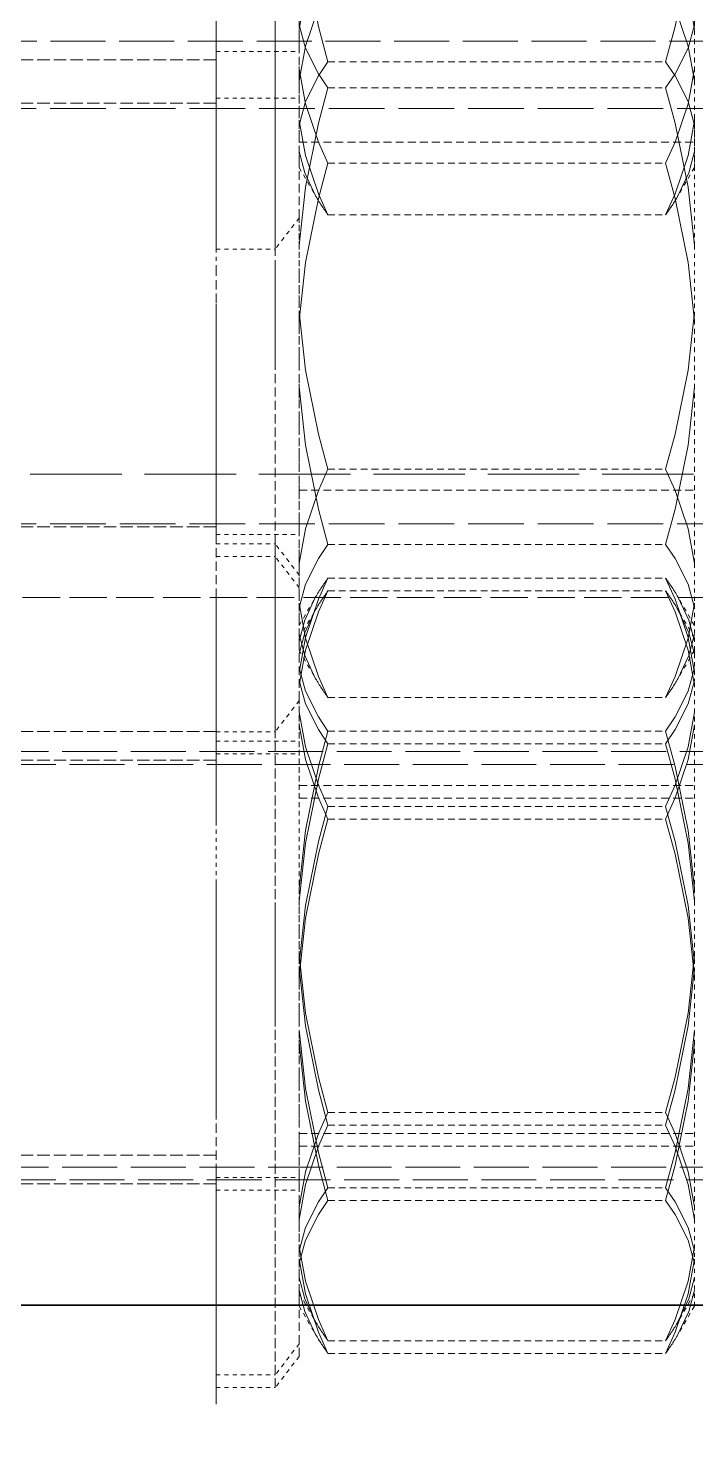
# Model space of a CAD drawing. Header units: millimetres. Extents: x 2913 to 35025, y 2470 to 25178.
# Drawn here: x 14608.45 to 14624.48, y 12056.4 to 12090.61 of the extents above; entities that cross this region are included whole.
import ezdxf

# ---------------------------------------------------------------- set-up
doc = ezdxf.new("R2010")
doc.units = ezdxf.units.MM
doc.linetypes.add('DASHED', pattern=[15, 12, -3])

# ---------------------------------------------------------------- blocks, each defined once
blk = doc.blocks.new('A$C637D7238')
at = {"color": 7, "linetype": 'DASHED', "lineweight": 13, "ltscale": 0.4647205352783203}
blk.add_line((213.3007365707745, 1132.197410205263), (213.3007365707745, 1411.029731372255), dxfattribs=at)
at = {"color": 7, "linetype": 'DASHED', "lineweight": 13, "ltscale": 0.01855201721191406}
for p, q in [((213.3007365707745, 1299.4184795412), (213.3007365707745, 1310.549689868349)), ((214.7251826767315, 1299.4184795412), (214.7251826767315, 1310.549689868349)), ((214.7251826767315, 1296.669379809755), (214.7251826767315, 1307.800590136903)), ((213.3007365707745, 1287.800666430849), (213.3007365707745, 1298.931876757997)), ((214.7251826767315, 1287.800666430849), (214.7251826767315, 1298.931876757997)), ((214.7251826767315, 1281.188727954286), (214.7251826767315, 1292.319938281435)), ((214.7251826767315, 1280.883628466981), (214.7251826767315, 1292.01483879413)), ((214.7251826767315, 1272.32001457538), (214.7251826767315, 1283.451224902528)), ((213.3007365707745, 1272.014915088075), (213.3007365707745, 1283.146125415224)), ((214.7251826767315, 1272.014915088075), (214.7251826767315, 1283.146125415224))]:
    blk.add_line(p, q, dxfattribs=at)
at = {"color": 7, "linetype": 'DASHED', "lineweight": 13, "ltscale": 0.01716079711914063}
for p, q in [((215.3008204941143, 1300.168525317567), (215.3008204941143, 1310.465003589052)), ((215.3008204941143, 1272.764960864442), (215.3008204941143, 1283.061439135927))]:
    blk.add_line(p, q, dxfattribs=at)
at = {"color": 7, "linetype": 'DASHED', "lineweight": 13, "ltscale": 0.010101318359375}
for p, q in [((215.3008204941143, 1303.464881518739), (215.3008204941143, 1309.525672534364)), ((224.8007899765362, 1303.464881518739), (224.8007899765362, 1309.525672534364)), ((215.3008204941143, 1291.847068408388), (215.3008204941143, 1297.907859424013)), ((224.8007899765362, 1291.847068408388), (224.8007899765362, 1297.907859424013)), ((215.3008204941143, 1276.061317065614), (215.3008204941143, 1282.122108081239)), ((224.8007899765362, 1276.061317065614), (224.8007899765362, 1282.122108081239))]:
    blk.add_line(p, q, dxfattribs=at)
at = {"color": 7, "linetype": 'DASHED', "lineweight": 13, "ltscale": 0.1101699829101563}
blk.add_line((177.9225856308331, 1304.418403247255), (244.0245753769268, 1304.418403247255), dxfattribs=at)
at = {"color": 7, "linetype": 'DASHED', "lineweight": 13, "ltscale": 0.025}
for p, q in [((213.3007365707745, 1303.971854785341), (198.3007365707745, 1303.971854785341)), ((213.3007365707745, 1302.932731250185), (198.3007365707745, 1302.932731250185)), ((213.3007365707745, 1292.73261223163), (198.3007365707745, 1292.73261223163)), ((213.3007365707745, 1287.808906176942), (198.3007365707745, 1287.808906176942)), ((213.3007365707745, 1287.11493645038), (198.3007365707745, 1287.11493645038)), ((213.3007365707745, 1277.608787158388), (198.3007365707745, 1277.608787158388)), ((213.3007365707745, 1276.914817431825), (198.3007365707745, 1276.914817431825))]:
    blk.add_line(p, q, dxfattribs=at)
at = {"color": 7, "linetype": 'DASHED', "lineweight": 13, "ltscale": 0.003333473205566406}
for p, q in [((213.3007365707745, 1304.168464282411), (215.3008204941143, 1304.168464282411)), ((213.3007365707745, 1303.050605395692), (215.3008204941143, 1303.050605395692)), ((213.3007365707745, 1292.55065117206), (215.3008204941143, 1292.55065117206)), ((213.3007365707745, 1287.569953540224), (215.3008204941143, 1287.569953540224)), ((213.3007365707745, 1287.264854052919), (215.3008204941143, 1287.264854052919)), ((213.3007365707745, 1277.069999316591), (215.3008204941143, 1277.069999316591)), ((213.3007365707745, 1276.764899829286), (215.3008204941143, 1276.764899829286))]:
    blk.add_line(p, q, dxfattribs=at)
at = {"color": 7, "linetype": 'DASHED', "lineweight": 13, "ltscale": 0.01352901458740234}
for p, q in [((215.9920436386456, 1303.924247363466), (224.109452391087, 1303.924247363466)), ((215.9920436386456, 1303.294822314638), (224.109452391087, 1303.294822314638)), ((215.9920436386456, 1301.484824756044), (224.109452391087, 1301.484824756044)), ((215.9920436386456, 1300.240165332216), (224.109452391087, 1300.240165332216)), ((215.9920436386456, 1294.116431811708), (224.109452391087, 1294.116431811708)), ((215.9920436386456, 1292.306434253114), (224.109452391087, 1292.306434253114)), ((215.9920436386456, 1291.498252490419), (224.109452391087, 1291.498252490419)), ((215.9920436386456, 1291.193153003114), (224.109452391087, 1291.193153003114)), ((215.9920436386456, 1288.622352221864), (224.109452391087, 1288.622352221864)), ((215.9920436386456, 1287.814170459169), (224.109452391087, 1287.814170459169)), ((215.9920436386456, 1287.509070971864), (224.109452391087, 1287.509070971864)), ((215.9920436386456, 1286.004172900575), (224.109452391087, 1286.004172900575)), ((215.9920436386456, 1285.699073413271), (224.109452391087, 1285.699073413271)), ((215.9920436386456, 1278.635779956239), (224.109452391087, 1278.635779956239)), ((215.9920436386456, 1278.330680468935), (224.109452391087, 1278.330680468935)), ((215.9920436386456, 1276.825782397646), (224.109452391087, 1276.825782397646)), ((215.9920436386456, 1276.520682910341), (224.109452391087, 1276.520682910341)), ((215.9920436386456, 1273.141700366396), (224.109452391087, 1273.141700366396)), ((215.9920436386456, 1272.836600879091), (224.109452391087, 1272.836600879091))]:
    blk.add_line(p, q, dxfattribs=at)
at = {"color": 7, "linetype": 'DASHED', "lineweight": 13, "ltscale": 0.001591873168945313}
for p, q in [((215.3008204941143, 1303.464881518739), (215.3008204941143, 1302.509757617372)), ((224.8007899765362, 1303.464881518739), (224.8007899765362, 1302.509757617372)), ((215.3008204941143, 1276.061317065614), (215.3008204941143, 1275.106193164247)), ((224.8007899765362, 1276.061317065614), (224.8007899765362, 1275.106193164247))]:
    blk.add_line(p, q, dxfattribs=at)
at = {"color": 7, "linetype": 'DASHED', "lineweight": 13, "ltscale": 0.1116666793823242}
for p, q in [((240.8007747177471, 1302.800666430849), (173.8007670883526, 1302.800666430849)), ((240.8007747177471, 1292.800590136903), (173.8007670883526, 1292.800590136903))]:
    blk.add_line(p, q, dxfattribs=at)
at = {"color": 7, "linetype": 'DASHED', "lineweight": 13, "ltscale": 0.005131912231445312}
blk.add_line((224.8007899765362, 1299.503394702333), (224.8007899765362, 1302.5825420412), dxfattribs=at)
at = {"color": 7, "linetype": 'DASHED', "lineweight": 13, "ltscale": 0.001885604858398438}
for p, q in [((215.3008204941143, 1301.378394702333), (215.3008204941143, 1302.509757617372)), ((224.8007899765362, 1301.378394702333), (224.8007899765362, 1302.509757617372)), ((215.3008204941143, 1289.760352710146), (215.3008204941143, 1290.891715625185)), ((224.8007899765362, 1289.760352710146), (224.8007899765362, 1290.891715625185))]:
    blk.add_line(p, q, dxfattribs=at)
at = {"color": 7, "linetype": 'DASHED', "lineweight": 13, "ltscale": 0.01583328247070313}
for p, q in [((215.3008204941143, 1301.988593676942), (224.8007899765362, 1301.988593676942)), ((215.3008204941143, 1293.61266289081), (224.8007899765362, 1293.61266289081)), ((215.3008204941143, 1286.507941821474), (224.8007899765362, 1286.507941821474)), ((215.3008204941143, 1286.202842334169), (224.8007899765362, 1286.202842334169)), ((215.3008204941143, 1278.132011035341), (224.8007899765362, 1278.132011035341)), ((215.3008204941143, 1277.826911548036), (224.8007899765362, 1277.826911548036))]:
    blk.add_line(p, q, dxfattribs=at)
at = {"color": 7, "linetype": 'DASHED', "lineweight": 13, "ltscale": 0.001316140712029155}
for p, q in [((215.3008204941143, 1301.378394702333), (215.6956416611065, 1300.694495776552)), ((224.8007899765362, 1301.378394702333), (224.405968809544, 1300.694495776552)), ((215.3008204941143, 1290.360252002138), (215.6956416611065, 1291.044150927919)), ((224.8007899765362, 1290.360252002138), (224.405968809544, 1291.044150927919)), ((215.3008204941143, 1290.055152514833), (215.6956416611065, 1290.739051440614)), ((224.8007899765362, 1290.055152514833), (224.405968809544, 1290.739051440614)), ((215.3008204941143, 1289.760352710146), (215.6956416611065, 1289.076453784364)), ((224.8007899765362, 1289.760352710146), (224.405968809544, 1289.076453784364)), ((215.3008204941143, 1274.279700854677), (215.6956416611065, 1273.595801928896)), ((224.8007899765362, 1274.279700854677), (224.405968809544, 1273.595801928896)), ((215.3008204941143, 1273.974601367372), (215.6956416611065, 1273.290702441591)), ((224.8007899765362, 1273.974601367372), (224.405968809544, 1273.290702441591))]:
    blk.add_line(p, q, dxfattribs=at)
at = {"color": 7, "linetype": 'DASHED', "lineweight": 13, "ltscale": 0.001575795710327806}
for p, q in [((215.3008204941143, 1300.168525317567), (214.7251826767315, 1299.4184795412)), ((215.3008204941143, 1291.569892505067), (214.7251826767315, 1292.319938281435)), ((215.3008204941143, 1288.550712207216), (214.7251826767315, 1287.800666430849)), ((215.3008204941143, 1273.070060351747), (214.7251826767315, 1272.32001457538)), ((215.3008204941143, 1272.764960864442), (214.7251826767315, 1272.014915088075))]:
    blk.add_line(p, q, dxfattribs=at)
at = {"color": 7, "linetype": 'DASHED', "lineweight": 13, "ltscale": 0.002202606201171875}
blk.add_line((215.3008204941143, 1298.846961596864), (215.3008204941143, 1300.168525317567), dxfattribs=at)
at = {"color": 7, "linetype": 'DASHED', "lineweight": 13, "ltscale": 0.001108551025390625}
blk.add_line((215.3008204941143, 1299.503394702333), (215.3008204941143, 1300.168525317567), dxfattribs=at)
at = {"color": 7, "linetype": 'DASHED', "lineweight": 13, "ltscale": 0.002659225463867188}
for p, q in [((215.3008204941143, 1299.503394702333), (215.3008204941143, 1297.907859424013)), ((224.8007899765362, 1299.503394702333), (224.8007899765362, 1297.907859424013))]:
    blk.add_line(p, q, dxfattribs=at)
at = {"color": 7, "linetype": 'DASHED', "lineweight": 13, "ltscale": 0.000811004638671875}
blk.add_line((213.3007365707745, 1298.931876757997), (213.3007365707745, 1299.4184795412), dxfattribs=at)
at = {"color": 7, "linetype": 'DASHED', "lineweight": 13, "ltscale": 0.002374076843261719}
for p, q in [((213.3007365707745, 1299.4184795412), (214.7251826767315, 1299.4184795412)), ((213.3007365707745, 1292.319938281435), (214.7251826767315, 1292.319938281435)), ((213.3007365707745, 1292.01483879413), (214.7251826767315, 1292.01483879413)), ((213.3007365707745, 1287.800666430849), (214.7251826767315, 1287.800666430849)), ((213.3007365707745, 1272.32001457538), (214.7251826767315, 1272.32001457538)), ((213.3007365707745, 1272.014915088075), (214.7251826767315, 1272.014915088075))]:
    blk.add_line(p, q, dxfattribs=at)
at = {"color": 7, "linetype": 'DASHED', "lineweight": 13, "ltscale": 0.01716041564941406}
blk.add_line((215.3008204941143, 1288.550712207216), (215.3008204941143, 1298.846961596864), dxfattribs=at)
at = {"color": 7, "linetype": 'DASHED', "lineweight": 13, "ltscale": 0.1833333969116211}
blk.add_line((178.5830241684307, 1293.999930957216), (288.5830623154034, 1293.999930957216), dxfattribs=at)
at = {"color": 7, "linetype": 'DASHED', "lineweight": 13, "ltscale": 0.001575493108103809}
blk.add_line((215.3008204941143, 1291.265021899599), (214.7251826767315, 1292.01483879413), dxfattribs=at)
at = {"color": 7, "linetype": 'DASHED', "lineweight": 13, "ltscale": 0.001592254638671875}
for p, q in [((215.3008204941143, 1291.847068408388), (215.3008204941143, 1290.891715625185)), ((224.8007899765362, 1291.847068408388), (224.8007899765362, 1290.891715625185))]:
    blk.add_line(p, q, dxfattribs=at)
at = {"color": 7, "linetype": 'DASHED', "lineweight": 13, "ltscale": 0.075}
blk.add_line((243.3007365707745, 1291.029731372255), (198.3007365707745, 1291.029731372255), dxfattribs=at)
at = {"color": 7, "linetype": 'DASHED', "lineweight": 13, "ltscale": 0.0001483917236328125}
blk.add_line((224.8007899765362, 1289.671317675966), (224.8007899765362, 1289.760352710146), dxfattribs=at)
at = {"color": 7, "linetype": 'DASHED', "lineweight": 13, "ltscale": 0.001067352294921875}
blk.add_line((224.8007899765362, 1289.671317675966), (224.8007899765362, 1289.030906299013), dxfattribs=at)
at = {"color": 7, "linetype": 'DASHED', "lineweight": 13, "ltscale": 0.008855056762695313}
for p, q in [((215.3008204941143, 1283.717872241396), (215.3008204941143, 1289.030906299013)), ((224.8007899765362, 1283.717872241396), (224.8007899765362, 1289.030906299013))]:
    blk.add_line(p, q, dxfattribs=at)
at = {"color": 7, "linetype": 'DASHED', "lineweight": 13, "ltscale": 0.009148406982421874}
blk.add_line((215.3008204941143, 1283.061439135927), (215.3008204941143, 1288.55048332538), dxfattribs=at)
at = {"color": 7, "linetype": 'DASHED', "lineweight": 13, "ltscale": 0.00775909423828125}
blk.add_line((213.3007365707745, 1283.146125415224), (213.3007365707745, 1287.801581958192), dxfattribs=at)
at = {"color": 7, "linetype": 'DASHED', "lineweight": 13, "ltscale": 0.1099998474121094}
for p, q in [((243.9224940780987, 1287.32001457538), (177.9225856308331, 1287.32001457538)), ((243.9224940780987, 1277.319938281435), (177.9225856308331, 1277.319938281435))]:
    blk.add_line(p, q, dxfattribs=at)
at = {"color": 7, "linetype": 'DASHED', "lineweight": 13, "ltscale": 0.1100000381469727}
for p, q in [((240.8007747177471, 1287.014915088075), (174.8007518295635, 1287.014915088075)), ((240.8007747177471, 1277.01483879413), (174.8007518295635, 1277.01483879413))]:
    blk.add_line(p, q, dxfattribs=at)
at = {"color": 7, "linetype": 'DASHED', "lineweight": 13, "ltscale": 0.00265960693359375}
for p, q in [((215.3008204941143, 1283.717872241396), (215.3008204941143, 1282.122108081239)), ((224.8007899765362, 1283.717872241396), (224.8007899765362, 1282.122108081239))]:
    blk.add_line(p, q, dxfattribs=at)
at = {"color": 7, "linetype": 'DASHED', "lineweight": 13, "ltscale": 0.001885986328125}
for p, q in [((215.3008204941143, 1273.974601367372), (215.3008204941143, 1275.106193164247)), ((224.8007899765362, 1273.974601367372), (224.8007899765362, 1275.106193164247))]:
    blk.add_line(p, q, dxfattribs=at)
at = {"color": 7, "lineweight": 35}
blk.add_line((52.99910845798149, 1273.999778369325), (836.9991618637432, 1273.999778369325), dxfattribs=at)
at = {"color": 7, "linetype": 'DASHED', "lineweight": 13}
for points in [[(215.3008204941143, 1307.715674975771), (215.4511958603252, 1306.313087085146), (215.763390684544, 1304.772941211122), (215.9920436386456, 1303.924247363466)], [(224.8007899765362, 1307.715674975771), (224.6503001694073, 1306.313087085146), (224.3381053451885, 1304.772941211122), (224.109452391087, 1303.924247363466)], [(215.3008204941143, 1304.709540942567), (215.4511958603252, 1305.54885063495), (215.763390684544, 1306.470786670106), (215.9920436386456, 1306.978904345888)], [(224.8007899765362, 1304.709540942567), (224.6503001694073, 1305.54885063495), (224.3381053451885, 1306.470786670106), (224.109452391087, 1306.978904345888)], [(215.3008204941143, 1303.464881518739), (215.4511958603252, 1304.304420092958), (215.763390684544, 1305.226356128114), (215.9920436386456, 1305.73424492206)], [(224.8007899765362, 1303.464881518739), (224.6503001694073, 1304.304420092958), (224.3381053451885, 1305.226356128114), (224.109452391087, 1305.73424492206)], [(215.3008204941143, 1304.816657641786), (215.4511958603252, 1304.25360832538), (215.763390684544, 1303.635398486513), (215.9920436386456, 1303.294822314638)], [(224.8007899765362, 1304.816657641786), (224.6503001694073, 1304.25360832538), (224.3381053451885, 1303.635398486513), (224.109452391087, 1303.294822314638)], [(215.3008204941143, 1302.402412036317), (215.4511958603252, 1302.965461352724), (215.763390684544, 1303.583671191591), (215.9920436386456, 1303.924247363466)], [(224.8007899765362, 1302.402412036317), (224.6503001694073, 1302.965461352724), (224.3381053451885, 1303.583671191591), (224.109452391087, 1303.924247363466)], [(215.3008204941143, 1303.754188159364), (215.4511958603252, 1302.914649585146), (215.763390684544, 1301.992713549989), (215.9920436386456, 1301.484824756044)], [(224.8007899765362, 1303.754188159364), (224.6503001694073, 1302.914649585146), (224.3381053451885, 1301.992713549989), (224.109452391087, 1301.484824756044)], [(215.3008204941143, 1299.503394702333), (215.4511958603252, 1300.905982592958), (215.763390684544, 1302.446128466981), (215.9920436386456, 1303.294822314638)], [(224.8007899765362, 1299.503394702333), (224.6503001694073, 1300.905982592958), (224.3381053451885, 1302.446128466981), (224.109452391087, 1303.294822314638)], [(215.3008204941143, 1302.509757617372), (215.4511958603252, 1301.670219043153), (215.763390684544, 1300.748283007997), (215.9920436386456, 1300.240165332216)], [(224.8007899765362, 1302.509757617372), (224.6503001694073, 1301.670219043153), (224.3381053451885, 1300.748283007997), (224.109452391087, 1300.240165332216)], [(215.3008204941143, 1301.762000659364), (215.4321986679424, 1301.2495342287), (215.6956416611065, 1300.694495776552)], [(224.8007899765362, 1301.762000659364), (224.6692973617901, 1301.2495342287), (224.405968809544, 1300.694495776552)], [(215.3008204941143, 1297.693397143739), (215.4511958603252, 1299.095985034364), (215.763390684544, 1300.636130908388), (215.9920436386456, 1301.484824756044)], [(224.8007899765362, 1297.693397143739), (224.6503001694073, 1299.095985034364), (224.3381053451885, 1300.636130908388), (224.109452391087, 1301.484824756044)], [(215.3008204941143, 1297.907859424013), (215.4511958603252, 1296.505271533388), (215.763390684544, 1294.965125659364), (215.9920436386456, 1294.116431811708)], [(224.8007899765362, 1297.907859424013), (224.6503001694073, 1296.505271533388), (224.3381053451885, 1294.965125659364), (224.109452391087, 1294.116431811708)], [(215.3008204941143, 1296.097632983583), (215.4511958603252, 1294.695273974794), (215.763390684544, 1293.155128100771), (215.9920436386456, 1292.306434253114)], [(224.8007899765362, 1296.097632983583), (224.6503001694073, 1294.695273974794), (224.3381053451885, 1293.155128100771), (224.109452391087, 1292.306434253114)], [(215.3008204941143, 1291.847068408388), (215.4511958603252, 1292.686606982606), (215.763390684544, 1293.608543017763), (215.9920436386456, 1294.116431811708)], [(224.8007899765362, 1291.847068408388), (224.6503001694073, 1292.686606982606), (224.3381053451885, 1293.608543017763), (224.109452391087, 1294.116431811708)], [(215.3008204941143, 1290.784598925966), (215.4511958603252, 1291.347648242372), (215.763390684544, 1291.965858081239), (215.9920436386456, 1292.306434253114)], [(224.8007899765362, 1290.784598925966), (224.6503001694073, 1291.347648242372), (224.3381053451885, 1291.965858081239), (224.109452391087, 1292.306434253114)], [(215.3008204941143, 1289.228889087099), (215.4511958603252, 1290.068427661317), (215.763390684544, 1290.990363696474), (215.9920436386456, 1291.498252490419)], [(224.8007899765362, 1289.228889087099), (224.6503001694073, 1290.068427661317), (224.3381053451885, 1290.990363696474), (224.109452391087, 1291.498252490419)], [(215.3008204941143, 1288.923789599794), (215.4511958603252, 1289.763328174013), (215.763390684544, 1290.685264209169), (215.9920436386456, 1291.193153003114)], [(215.3008204941143, 1289.976417163271), (215.4321986679424, 1290.488883593935), (215.6956416611065, 1291.044150927919)], [(224.8007899765362, 1288.923789599794), (224.6503001694073, 1289.763328174013), (224.3381053451885, 1290.685264209169), (224.109452391087, 1291.193153003114)], [(224.8007899765362, 1289.976417163271), (224.6692973617901, 1290.488883593935), (224.405968809544, 1291.044150927919)], [(215.3008204941143, 1290.891715625185), (215.4511958603252, 1290.052177050966), (215.763390684544, 1289.130469897646), (215.9920436386456, 1288.622352221864)], [(215.3008204941143, 1289.671317675966), (215.4321986679424, 1290.18378410663), (215.6956416611065, 1290.739051440614)], [(224.8007899765362, 1290.891715625185), (224.6503001694073, 1290.052177050966), (224.3381053451885, 1289.130469897646), (224.109452391087, 1288.622352221864)], [(224.8007899765362, 1289.671317675966), (224.6692973617901, 1290.18378410663), (224.405968809544, 1290.739051440614)], [(215.3008204941143, 1290.144187549013), (215.4321986679424, 1289.631721118349), (215.6956416611065, 1289.076453784364)], [(224.8007899765362, 1290.144187549013), (224.6692973617901, 1289.631721118349), (224.405968809544, 1289.076453784364)], [(215.3008204941143, 1289.336005786317), (215.4511958603252, 1288.772956469911), (215.763390684544, 1288.154746631044), (215.9920436386456, 1287.814170459169)], [(224.8007899765362, 1289.336005786317), (224.6503001694073, 1288.772956469911), (224.3381053451885, 1288.154746631044), (224.109452391087, 1287.814170459169)], [(215.3008204941143, 1289.030906299013), (215.4511958603252, 1288.467856982606), (215.763390684544, 1287.849647143739), (215.9920436386456, 1287.509070971864)], [(224.8007899765362, 1289.030906299013), (224.6503001694073, 1288.467856982606), (224.3381053451885, 1287.849647143739), (224.109452391087, 1287.509070971864)], [(215.3008204941143, 1288.273536303896), (215.4511958603252, 1287.433997729677), (215.763390684544, 1286.512290576356), (215.9920436386456, 1286.004172900575)], [(224.8007899765362, 1288.273536303896), (224.6503001694073, 1287.433997729677), (224.3381053451885, 1286.512290576356), (224.109452391087, 1286.004172900575)], [(215.3008204941143, 1287.968436816591), (215.4511958603252, 1287.128898242372), (215.763390684544, 1286.207191089052), (215.9920436386456, 1285.699073413271)], [(224.8007899765362, 1287.968436816591), (224.6503001694073, 1287.128898242372), (224.3381053451885, 1286.207191089052), (224.109452391087, 1285.699073413271)], [(215.3008204941143, 1284.0229717287), (215.4511958603252, 1285.425330737489), (215.763390684544, 1286.965476611513), (215.9920436386456, 1287.814170459169)], [(215.3008204941143, 1283.717872241396), (215.4511958603252, 1285.120231250185), (215.763390684544, 1286.660377124208), (215.9920436386456, 1287.509070971864)], [(224.8007899765362, 1284.0229717287), (224.6503001694073, 1285.425330737489), (224.3381053451885, 1286.965476611513), (224.109452391087, 1287.814170459169)], [(224.8007899765362, 1283.717872241396), (224.6503001694073, 1285.120231250185), (224.3381053451885, 1286.660377124208), (224.109452391087, 1287.509070971864)], [(215.3008204941143, 1282.212745288271), (215.4511958603252, 1283.615333178896), (215.763390684544, 1285.155479052919), (215.9920436386456, 1286.004172900575)], [(224.8007899765362, 1282.212745288271), (224.6503001694073, 1283.615333178896), (224.3381053451885, 1285.155479052919), (224.109452391087, 1286.004172900575)], [(215.3008204941143, 1281.907645800966), (215.4511958603252, 1283.310233691591), (215.763390684544, 1284.850379565614), (215.9920436386456, 1285.699073413271)], [(224.8007899765362, 1281.907645800966), (224.6503001694073, 1283.310233691591), (224.3381053451885, 1284.850379565614), (224.109452391087, 1285.699073413271)], [(215.3008204941143, 1282.427207568544), (215.4511958603252, 1281.024619677919), (215.763390684544, 1279.484702685731), (215.9920436386456, 1278.635779956239)], [(224.8007899765362, 1282.427207568544), (224.6503001694073, 1281.024619677919), (224.3381053451885, 1279.484702685731), (224.109452391087, 1278.635779956239)], [(215.3008204941143, 1282.122108081239), (215.4511958603252, 1280.719520190614), (215.763390684544, 1279.179603198427), (215.9920436386456, 1278.330680468935)], [(224.8007899765362, 1282.122108081239), (224.6503001694073, 1280.719520190614), (224.3381053451885, 1279.179603198427), (224.109452391087, 1278.330680468935)], [(215.3008204941143, 1280.61721000995), (215.4511958603252, 1279.214622119325), (215.763390684544, 1277.674476245302), (215.9920436386456, 1276.825782397646)], [(224.8007899765362, 1280.61721000995), (224.6503001694073, 1279.214622119325), (224.3381053451885, 1277.674476245302), (224.109452391087, 1276.825782397646)], [(215.3008204941143, 1280.312110522646), (215.4511958603252, 1278.909522632021), (215.763390684544, 1277.369376757997), (215.9920436386456, 1276.520682910341)], [(224.8007899765362, 1280.312110522646), (224.6503001694073, 1278.909522632021), (224.3381053451885, 1277.369376757997), (224.109452391087, 1276.520682910341)], [(215.3008204941143, 1276.366416552919), (215.4511958603252, 1277.205955127138), (215.763390684544, 1278.127891162294), (215.9920436386456, 1278.635779956239)], [(224.8007899765362, 1276.366416552919), (224.6503001694073, 1277.205955127138), (224.3381053451885, 1278.127891162294), (224.109452391087, 1278.635779956239)], [(215.3008204941143, 1276.061317065614), (215.4511958603252, 1276.900855639833), (215.763390684544, 1277.822791674989), (215.9920436386456, 1278.330680468935)], [(224.8007899765362, 1276.061317065614), (224.6503001694073, 1276.900855639833), (224.3381053451885, 1277.822791674989), (224.109452391087, 1278.330680468935)], [(215.3008204941143, 1275.303947070497), (215.4511958603252, 1275.866996386903), (215.763390684544, 1276.485206225771), (215.9920436386456, 1276.825782397646)], [(224.8007899765362, 1275.303947070497), (224.6503001694073, 1275.866996386903), (224.3381053451885, 1276.485206225771), (224.109452391087, 1276.825782397646)], [(215.3008204941143, 1274.998847583192), (215.4511958603252, 1275.561896899599), (215.763390684544, 1276.180106738466), (215.9920436386456, 1276.520682910341)], [(224.8007899765362, 1274.998847583192), (224.6503001694073, 1275.561896899599), (224.3381053451885, 1276.180106738466), (224.109452391087, 1276.520682910341)], [(215.3008204941143, 1275.411292651552), (215.4511958603252, 1274.571754077333), (215.763390684544, 1273.649818042177), (215.9920436386456, 1273.141700366396)], [(224.8007899765362, 1275.411292651552), (224.6503001694073, 1274.571754077333), (224.3381053451885, 1273.649818042177), (224.109452391087, 1273.141700366396)], [(215.3008204941143, 1275.106193164247), (215.4511958603252, 1274.266654590028), (215.763390684544, 1273.344718554872), (215.9920436386456, 1272.836600879091)], [(224.8007899765362, 1275.106193164247), (224.6503001694073, 1274.266654590028), (224.3381053451885, 1273.344718554872), (224.109452391087, 1272.836600879091)], [(215.3008204941143, 1274.663535693544), (215.4321986679424, 1274.15106926288), (215.6956416611065, 1273.595801928896)], [(224.8007899765362, 1274.663535693544), (224.6692973617901, 1274.15106926288), (224.405968809544, 1273.595801928896)], [(215.3008204941143, 1274.358436206239), (215.4321986679424, 1273.845969775575), (215.6956416611065, 1273.290702441591)], [(224.8007899765362, 1274.358436206239), (224.6692973617901, 1273.845969775575), (224.405968809544, 1273.290702441591)]]:
    blk.add_lwpolyline(points, dxfattribs=at)
for centre, radius, start, end in [((220.2625209335674, 1303.353644946474), 5.284777623524452, 210.2123402609374, 216.0954690615463), ((219.8390895370831, 1303.353644946474), 5.284777623529687, 323.9045309384537, 329.7876597390626), ((220.2625209335674, 1288.384772876161), 5.284777623523865, 143.9045291178566, 149.7876579187292), ((219.8390895370831, 1288.384772876161), 5.284777623529005, 30.21234208127081, 36.09547088214342), ((220.2625209335674, 1288.079673388856), 5.284777623523865, 143.9045291178566, 149.7876579187292), ((219.8390895370831, 1288.079673388856), 5.284777623529005, 30.21234208127081, 36.09547088214342), ((220.2625209335674, 1291.735831836122), 5.284777623524452, 210.2123402609374, 216.0954690615463), ((219.8390895370831, 1291.735831836122), 5.284777623529687, 323.9045309384537, 329.7876597390626), ((220.2625209335674, 1276.255179980653), 5.284777624109987, 210.2123402609374, 216.0954690615463), ((219.8390895370831, 1276.255179980653), 5.284777624165954, 323.9045309384537, 329.7876597390626), ((220.2625209335674, 1275.950080493349), 5.284777624109987, 210.2123402609374, 216.0954690615463), ((219.8390895370831, 1275.950080493349), 5.284777624165954, 323.9045309384537, 329.7876597390626)]:
    blk.add_arc(centre, radius, start, end, dxfattribs=at)
blk = doc.blocks.new('CT1')
at = {"color": 7}
blk.add_blockref('A$C637D7238', (873182.6095526135, 212768.3521590075), dxfattribs=at)
blk = doc.blocks.new('1')
at = {"lineweight": 5}
blk.add_blockref('CT1', (-858782.9549533061, -201982.4714246165), dxfattribs=at)

msp = doc.modelspace()

# ---------------------------------------------------------------- block references
msp.add_blockref('1', (0, 0))

doc.saveas('drawing.dxf')
